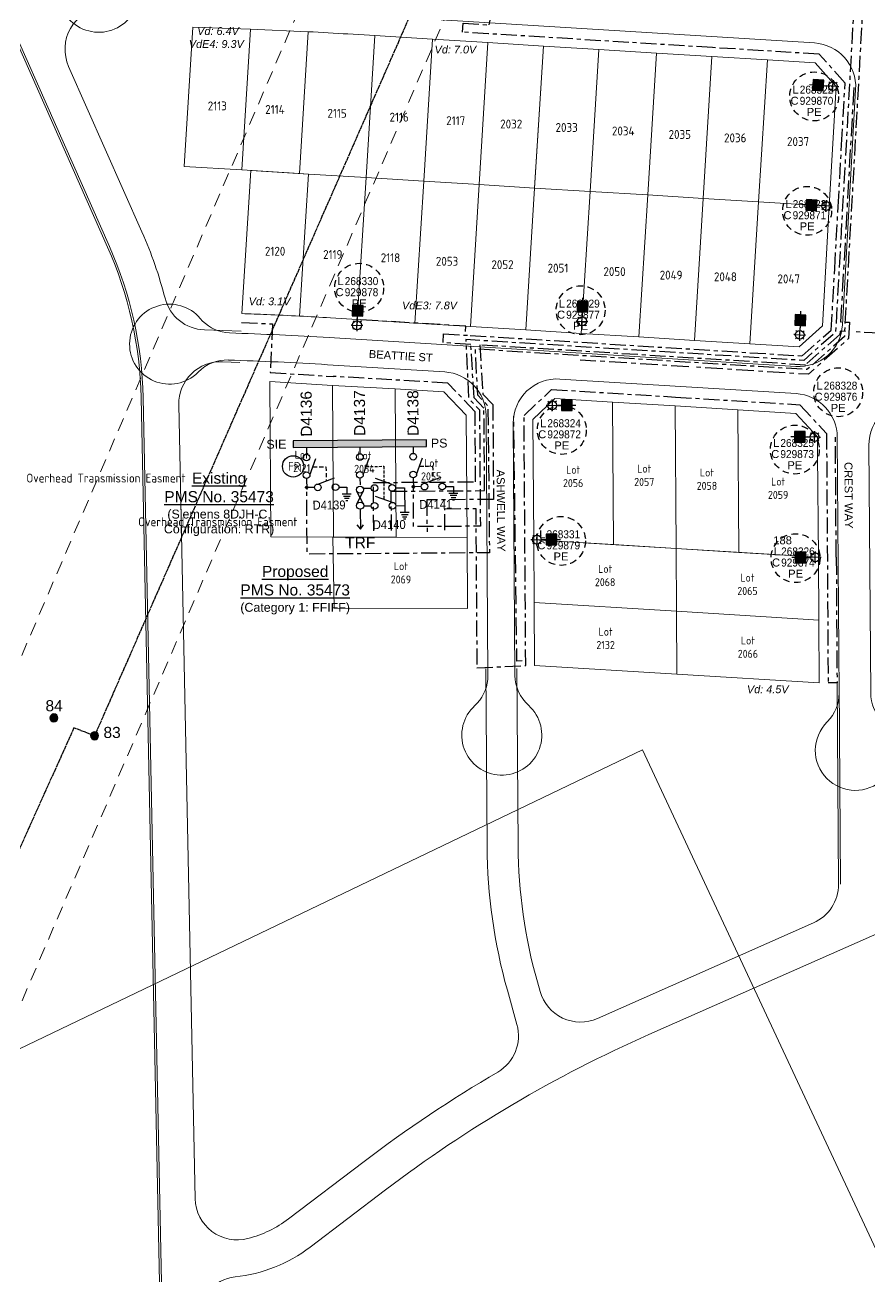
# Model space of a CAD drawing. Header units: metres. Extents: x 294745 to 296284, y 6233060 to 6235519.
# Drawn here: x 295136.1 to 295326.2, y 6233635.5 to 6233917.1 of the extents above; entities that cross this region are included whole.
import ezdxf
from ezdxf.enums import TextEntityAlignment as Align

# ---------------------------------------------------------------- set-up
doc = ezdxf.new("R2010")
doc.units = ezdxf.units.M
for name, pattern in [('Cable Exist OH', [1, 1, 0]), ('Cable Exist UG', [7, 4, -1, 1, -1]), ('CENTERX2', [4, 2.5, -0.5, 0.5, -0.5]), ('Dash', [5, 3, -2]), ('DASHED', [19.05, 12.7, -6.35])]:
    doc.linetypes.add(name, pattern=pattern)
doc.layers.get('0').update_dxf_attribs({"color": 6})
doc.layers.get('Defpoints').update_dxf_attribs({"color": 250})
for name, color, linetype, lineweight in [('_User_HV_Final', 1, 'Continuous', 25), ('_User_LV_Exist', 5, 'Continuous', 25), ('Cadastre Easements_SP_EXT', 66, 'DASHED', 15), ('Cadastre Land Parcels_SP_EXT', 118, 'Continuous', 15), ('Cadastre Lot Numbers_SP_EXT', 118, 'Continuous', 15), ('Cadastre Lot Numbers_SP_NEW', 2, 'Continuous', 15), ('Cadastre Road Names_SP_HV_LV_SL_EXT', 211, 'Continuous', 15), ('Mains_TR_EXT', 211, 'Continuous', 25)]:
    doc.layers.add(name, color=color, linetype=linetype, lineweight=lineweight)
doc.layers.add('Kerb_SP_Existing', color=254, linetype='Continuous', lineweight=13, transparency=0.5)
doc.layers.add('SupportsOH_SP_TR_HV_LV_SL_EXT', color=7, linetype='Continuous')
doc.styles.add('ARIAL', font='arial.ttf', dxfattribs={"height": 2})
doc.styles.add('iecISOCP', font='isocp.shx')
doc.styles.add('LotNum', font='isocp.shx')
doc.styles.add('POLE_LABEL', font='arial.ttf', dxfattribs={"height": 2})
doc.styles.get("Standard").update_dxf_attribs({"font": 'arial.ttf'})
doc.styles.add('SWG_LABEL', font='arial.ttf')
doc.styles.add('SWITCH_LABEL', font='arial.ttf', dxfattribs={"height": 2})
doc.linetypes.add('Cable 3', pattern='A,5,-0.01,[">>",Standard,S=1.5,R=0,X=0,Y=-0.735],-2.4', length=7.41)

# ---------------------------------------------------------------- blocks, each defined once
blk = doc.blocks.new('POLE_EXT')
blk.add_hatch(color=256).paths.add_polyline_path([(-0.9, 0, 1), (0.9, 0, 1)])
blk.add_lwpolyline([(-0.9, 0, 1), (0.9, 0, 1)], format="xyb", close=True)
at = {"layer": 'Defpoints', "linetype": 'DASHED'}
blk.add_line((0, 0.9), (0, -0.9), dxfattribs=at)
at = {"layer": 'Defpoints', "linetype": 'DASHED', "flags": 128}
blk.add_lwpolyline([(-0.9, 0), (0.9, 0)], dxfattribs=at)
at = {"flags": 8}
blk.add_attdef('pNumber', text='', height=1.8, dxfattribs=at).set_placement((2.5, 2.5), align=Align.MIDDLE_CENTER)
at = {"style": 'POLE_LABEL', "flags": 9}
for tag, p in [('STRUCTURE_PLANT_NUMBER', (1.35, 0.03)), ('STREET_CODE', (1.35, -0.2))]:
    blk.add_attdef(tag, text='', height=0.2, dxfattribs=at).set_placement(p, align=Align.MIDDLE_LEFT)
at = {"flags": 9}
for tag, p in [('OWNED_BY', (1.35, -0.4)), ('SPECIAL_USE', (1.35, -0.8)), ('STATE', (1.35, -1)), ('cLV', (1.35, -1.4)), ('hDepth', (1.35, -1.6)), ('hDia', (1.35, -1.8)), ('cHV', (1.35, -2)), ('PARENT', (1.35, -0.6)), ('USAGE', (1.35, -1.2)), ('LBRACKET', (1.35, -2.2)), ('LExisting', (1.35, -2.4)), ('LANTNUMBER', (1.35, -2.6)), ('LOther', (1.35, -2.8)), ('cLinedev', (1.35, -3.4)), ('pExisting', (1.35, -3.8)), ('pFooting', (1.35, -4.4)), ('pNew', (1.35, -4.6)), ('pRelocate', (1.35, -5)), ('pRemove', (1.35, -5.2)), ('pReplace', (1.35, -5.4)), ('pStay', (1.35, -5.6)), ('LRemove', (1.35, -3)), ('LEGEND', (1.35, -3.2)), ('LOCATION', (1.35, -3.6)), ('PFNUMBER', (1.35, -4)), ('NEWPFNUMBER', (1.35, -4.2)), ('pType', (1.35, -5.8)), ('cspan', (1.35, -6)), ('STREETNAME', (1.35, -6.2)), ('SUBURB', (1.35, -6.4)), ('OPERATED_BY', (1.36, -7.01)), ('NOTES', (1.35, -6.6)), ('MAINTAINED_BY', (1.36, -6.81))]:
    blk.add_attdef(tag, text='', height=0.2, dxfattribs=at).set_placement(p, align=Align.MIDDLE_LEFT)
at = {"flags": 1}
blk.add_attdef('Z', (1.35, -7.33), '', height=0.2, dxfattribs=at)
blk = doc.blocks.new('*U173')
at = {"linetype": 'Continuous'}
h = blk.add_hatch(color=256, dxfattribs=at)
h.dxf.hatch_style = 1
h.paths.add_polyline_path([(-0.8, 1.2), (-3.2, 1.2), (-3.2, -1.2), (-0.8, -1.2)])
h = blk.add_hatch(color=256)
h.dxf.hatch_style = 1
h.paths.add_polyline_path([(-0.8, 1.2), (-3.2, -1.2), (-3.2, 1.2)])
for p, q in [((-0.8, 1.2), (-3.2, -1.2)), ((-3.2, 1.2), (-0.8, -1.2)), ((0.36, 0.94), (0.6, 0.7)), ((1.3, 1.33), (1.3, 1)), ((2.24, 0.94), (2, 0.7)), ((-2, 0), (0.3, 0)), ((0.36, -0.94), (0.6, -0.7)), ((1.3, -1), (1.3, -1.33)), ((2.24, -0.94), (2, -0.7)), ((2.3, 0), (2.63, 0))]:
    blk.add_line(p, q)
blk.add_line((2.3, 0), (-0.25, 0), dxfattribs=at)
blk.add_lwpolyline([(-0.8, -1.2), (-0.8, 1.2), (-3.2, 1.2), (-3.2, -1.2)], close=True)
at = {"linetype": 'Continuous', "flags": 128}
blk.add_lwpolyline([(1.3, -1.24), (1.3, 1.24)], dxfattribs=at)
blk.add_circle((1.3, 0), 0.996)
at = {"layer": 'Defpoints', "transparency": 33554559}
for p, q in [((-2, -1.2), (-2, 1.2)), ((-2, 0), (-4, 0))]:
    blk.add_line(p, q, dxfattribs=at)
blk = doc.blocks.new('*U170')
at = {"linetype": 'Continuous'}
h = blk.add_hatch(color=256, dxfattribs=at)
h.dxf.hatch_style = 1
h.paths.add_polyline_path([(-4.8, 1.25), (-7.2, 1.25), (-7.2, -1.15), (-4.8, -1.15)])
h = blk.add_hatch(color=256)
h.dxf.hatch_style = 1
h.paths.add_polyline_path([(-4.8, 1.25), (-7.2, -1.15), (-7.2, 1.25)])
for p, q in [((-4.8, 1.25), (-7.2, -1.15)), ((-7.2, 1.25), (-4.8, -1.15)), ((-6, 0.05), (-3.7, 0.05)), ((-3.64, 0.99), (-3.4, 0.75)), ((-2.7, 1.37), (-2.7, 1.04)), ((-1.76, 0.99), (-2, 0.75)), ((-1.7, 0.05), (-1.37, 0.05)), ((-3.64, -0.89), (-3.4, -0.66)), ((-2.7, -0.95), (-2.7, -1.28)), ((-1.76, -0.89), (-2, -0.66))]:
    blk.add_line(p, q)
blk.add_line((-1.7, 0.05), (-4.25, 0.05), dxfattribs=at)
blk.add_lwpolyline([(-4.8, -1.15), (-4.8, 1.25), (-7.2, 1.25), (-7.2, -1.15)], close=True)
at = {"linetype": 'Continuous', "flags": 128}
blk.add_lwpolyline([(-2.7, -1.2), (-2.7, 1.29)], dxfattribs=at)
blk.add_circle((-2.7, 0.05), 0.996)
at = {"layer": 'Defpoints', "transparency": 33554559}
for p, q in [((-6, 0.05), (-8, 0.05)), ((-6, -1.15), (-6, 1.25))]:
    blk.add_line(p, q, dxfattribs=at)
blk = doc.blocks.new('*U168')
at = {"linetype": 'Continuous'}
h = blk.add_hatch(color=256, dxfattribs=at)
h.dxf.hatch_style = 1
h.paths.add_polyline_path([(-4.8, 1.25), (-7.2, 1.25), (-7.2, -1.15), (-4.8, -1.15)])
h = blk.add_hatch(color=256)
h.dxf.hatch_style = 1
h.paths.add_polyline_path([(-4.8, 1.25), (-7.2, -1.15), (-7.2, 1.25)])
for p, q in [((-4.8, 1.25), (-7.2, -1.15)), ((-7.2, 1.25), (-4.8, -1.15)), ((-6, 0.05), (-3.7, 0.05)), ((-3.64, 0.99), (-3.4, 0.75)), ((-2.7, 1.37), (-2.7, 1.04)), ((-1.76, 0.99), (-2, 0.75)), ((-1.7, 0.05), (-1.37, 0.05)), ((-3.64, -0.89), (-3.4, -0.66)), ((-2.7, -0.95), (-2.7, -1.28)), ((-1.76, -0.89), (-2, -0.66))]:
    blk.add_line(p, q)
blk.add_line((-1.7, 0.05), (-4.25, 0.05), dxfattribs=at)
blk.add_lwpolyline([(-4.8, -1.15), (-4.8, 1.25), (-7.2, 1.25), (-7.2, -1.15)], close=True)
at = {"linetype": 'Continuous', "flags": 128}
blk.add_lwpolyline([(-2.7, -1.2), (-2.7, 1.29)], dxfattribs=at)
blk.add_circle((-2.7, 0.05), 0.996)
at = {"layer": 'Defpoints', "transparency": 33554559}
for p, q in [((-6, 0.05), (-8, 0.05)), ((-6, -1.15), (-6, 1.25))]:
    blk.add_line(p, q, dxfattribs=at)
blk = doc.blocks.new('*U171')
at = {"linetype": 'Continuous'}
h = blk.add_hatch(color=256, dxfattribs=at)
h.dxf.hatch_style = 1
h.paths.add_polyline_path([(-2.8, 1.2), (-5.2, 1.2), (-5.2, -1.2), (-2.8, -1.2)])
h = blk.add_hatch(color=256)
h.dxf.hatch_style = 1
h.paths.add_polyline_path([(-2.8, 1.2), (-5.2, -1.2), (-5.2, 1.2)])
for p, q in [((-2.8, 1.2), (-5.2, -1.2)), ((-5.2, 1.2), (-2.8, -1.2)), ((-4, 0), (-1.7, 0)), ((-1.64, 0.94), (-1.4, 0.7)), ((-0.7, 1.33), (-0.7, 1)), ((0.24, 0.94), (0, 0.7)), ((-1.64, -0.94), (-1.4, -0.7)), ((-0.7, -1), (-0.7, -1.33)), ((0.24, -0.94), (0, -0.7)), ((0.3, 0), (0.63, 0))]:
    blk.add_line(p, q)
blk.add_line((0.3, 0), (-2.25, 0), dxfattribs=at)
blk.add_lwpolyline([(-2.8, -1.2), (-2.8, 1.2), (-5.2, 1.2), (-5.2, -1.2)], close=True)
at = {"linetype": 'Continuous', "flags": 128}
blk.add_lwpolyline([(-0.7, -1.24), (-0.7, 1.24)], dxfattribs=at)
blk.add_circle((-0.7, 0), 0.996)
at = {"layer": 'Defpoints', "transparency": 33554559}
for p, q in [((-4, 0), (-6, 0)), ((-4, -1.2), (-4, 1.2))]:
    blk.add_line(p, q, dxfattribs=at)
blk = doc.blocks.new('*U167')
at = {"linetype": 'Continuous'}
h = blk.add_hatch(color=256, dxfattribs=at)
h.dxf.hatch_style = 1
h.paths.add_polyline_path([(-4.79, 0), (-7.19, 0), (-7.19, -2.4), (-4.79, -2.4)])
h = blk.add_hatch(color=256)
h.dxf.hatch_style = 1
h.paths.add_polyline_path([(-4.79, 0), (-7.19, -2.4), (-7.19, 0)])
for p, q in [((-2.69, 0.13), (-2.69, -0.2)), ((-4.79, 0), (-7.19, -2.4)), ((-7.19, 0), (-4.79, -2.4)), ((-5.99, -1.2), (-3.69, -1.2)), ((-3.63, -0.26), (-3.4, -0.5)), ((-3.63, -2.14), (-3.4, -1.9)), ((-2.69, -2.2), (-2.69, -2.53)), ((-1.75, -0.26), (-1.99, -0.5)), ((-1.75, -2.14), (-1.99, -1.9)), ((-1.7, -1.2), (-1.37, -1.2))]:
    blk.add_line(p, q)
blk.add_line((-1.7, -1.2), (-4.24, -1.2), dxfattribs=at)
at = {"linetype": 'Continuous', "flags": 128}
blk.add_lwpolyline([(-2.69, -2.44), (-2.69, 0.04)], dxfattribs=at)
blk.add_lwpolyline([(-4.79, -2.4), (-4.79, 0), (-7.19, 0), (-7.19, -2.4)], close=True)
blk.add_circle((-2.69, -1.2), 0.996)
at = {"layer": 'Defpoints', "transparency": 33554559}
for p, q in [((-5.99, -1.2), (-7.99, -1.2)), ((-5.99, -2.4), (-5.99, 0))]:
    blk.add_line(p, q, dxfattribs=at)
blk = doc.blocks.new('*U148')
at = {"linetype": 'Dash', "ltscale": 0.5}
blk.add_circle((0, 0), 5.5, dxfattribs=at)
at = {"char_height": 1.8, "attachment_point": 6, "line_spacing_factor": 0.85}
for s, insert in [('L', (-3.5, 1.5)), ('C', (-3.5, -1))]:
    blk.add_mtext(s, dxfattribs=dict(at, insert=insert))
at = {"insert": (0, -2.6), "char_height": 1.8, "attachment_point": 2}
blk.add_mtext('PE', dxfattribs=at)
blk.add_mtext('PE', dxfattribs=at)
at = {"width": 0.9}
for tag, p in [('SNUMBER', (-3.25, 1.5)), ('CNUMBER', (-3.25, -1))]:
    blk.add_attdef(tag, text='', height=1.8, dxfattribs=at).set_placement(p, align=Align.MIDDLE_LEFT)
at = {"flags": 1}
blk.add_attdef('Z', (0, 0), '', height=0.2, dxfattribs=at)
blk = doc.blocks.new('SWG_SIE_TRF_NOES_NEW')
at = {"linetype": 'CENTERX2'}
for p, q in [((0, 0), (1.5, 0)), ((7, 0), (8.5, 0))]:
    blk.add_line(p, q, dxfattribs=at)
at = {"linetype": 'Continuous'}
blk.add_line((6.25, 0.75), (2.49, 2.12), dxfattribs=at)
blk.add_line((14, 0), (18.5, 0))
at = {"linetype": 'DASHED', "ltscale": 0.05}
blk.add_lwpolyline([(4.37, 1.43), (4.37, 5.37), (11.75, 5.37)], dxfattribs=at)
blk.add_lwpolyline([(17.5, -0.75), (18.5, 0), (17.5, 0.75)])
for centre in [(2.25, 0), (6.25, 0)]:
    blk.add_circle(centre, 0.75)
at = {"flags": 1}
blk.add_attdef('Z', (0, 0), '', height=0.2, dxfattribs=at)
at = {"style": 'SWITCH_LABEL', "flags": 9}
blk.add_attdef('STREET_CODE', text='', height=0.2, dxfattribs=at).set_placement((0, -0.2), align=Align.MIDDLE_LEFT)
at = {"flags": 9}
for tag, p in [('ORIENTATION', (0, -0.4)), ('SUBURB', (0, -1)), ('STREETNAME', (0, -1.2)), ('PARENT', (0, -0.6)), ('USAGE', (0, -0.8)), ('LOCATION', (0, -1.4)), ('NOTES', (0, -1.6))]:
    blk.add_attdef(tag, text='', height=0.2, dxfattribs=at).set_placement(p, align=Align.MIDDLE_LEFT)
blk = doc.blocks.new('SWG_FUSE_NEW')
for points in [[(1.15, 0.72), (4.04, -0.71)], [(1.16, -0.72), (4.04, 0.73)]]:
    blk.add_lwpolyline(points)
for centre in [(0.8, 0), (4.4, 0.01)]:
    blk.add_circle(centre, 0.8)
blk = doc.blocks.new('*U162')
at = {"linetype": 'CENTERX2'}
blk.add_blockref('SWG_SIE_TRF_NOES_NEW', (0, 0), dxfattribs=at)
at = {"linetype": 'CENTERX2', "rotation": 180}
blk.add_blockref('SWG_FUSE_NEW', (14, 0), dxfattribs=at)
blk.add_text('TRF', height=2.5, rotation=89.9826).set_placement((21.51, -0.05), align=Align.MIDDLE_CENTER)
blk = doc.blocks.new('FAULT_INDIC_SE')
blk.add_circle((0, 0), 2.4)
at = {"insert": (-1.15, 1), "char_height": 2, "width": 2.7042, "attachment_point": 1, "style": 'iecISOCP'}
blk.add_mtext('FR', dxfattribs=at)
blk = doc.blocks.new('SWG_SIE_ES_NEW')
for p, q in [((2.5, 0.75), (6.26, 2.12)), ((8, -1.5), (10, -1.5)), ((8.25, -2), (9.75, -2)), ((8.5, -2.5), (9.5, -2.5)), ((8.75, -3), (9.25, -3))]:
    blk.add_line(p, q)
blk.add_lwpolyline([(1.75, 0), (0, 0)])
at = {"flags": 128}
blk.add_lwpolyline([(7.25, 0), (9, 0), (9, -1.5)], dxfattribs=at)
for centre in [(2.5, 0), (6.5, 0)]:
    blk.add_circle(centre, 0.75)
at = {"flags": 1}
blk.add_attdef('Z', (0.12, -0.01), '', height=0.2, dxfattribs=at)
at = {"flags": 9}
for tag, p in [('OWNED_BY', (0.11, -1.82)), ('OPERATED_BY', (0.1, -2.05)), ('MAINTAINED_BY', (0.1, -2.25)), ('ORIENTATION', (0.12, -0.41)), ('SUBURB', (0.12, -1.01)), ('STREETNAME', (0.12, -1.21)), ('PARENT', (0.12, -0.61)), ('USAGE', (0.12, -0.81)), ('LOCATION', (0.12, -1.41)), ('NOTES', (0.12, -1.61))]:
    blk.add_attdef(tag, text='', height=0.2, dxfattribs=at).set_placement(p, align=Align.MIDDLE_LEFT)
at = {"style": 'SWITCH_LABEL', "flags": 9}
blk.add_attdef('STREET_CODE', text='', height=0.2, dxfattribs=at).set_placement((0.12, -0.21), align=Align.MIDDLE_LEFT)
at = {"style": 'ARIAL', "width": 0.9, "flags": 8}
blk.add_attdef('ASSET_NUM', text='', height=2, dxfattribs=at).set_placement((5.75, -4.5), align=Align.MIDDLE_CENTER)
blk = doc.blocks.new('SWG_SIE_SU_NEW')
at = {"linetype": 'CENTERX2'}
h = blk.add_hatch(color=256, dxfattribs=at)
h.dxf.hatch_style = 1
edge = h.paths.add_edge_path()
edge.add_arc((9, 0), 0.25, 0, 360)
for p, q in [((0, 0), (1.5, 0)), ((7, 0), (10, 0))]:
    blk.add_line(p, q, dxfattribs=at)
at = {"linetype": 'Continuous'}
blk.add_line((6.25, 0.75), (2.49, 2.12), dxfattribs=at)
at = {"linetype": 'DASHED', "ltscale": 0.075}
blk.add_lwpolyline([(4.37, 1.43), (4.37, 4.37), (7.57, 4.37)], dxfattribs=at)
for centre in [(2.25, 0), (6.25, 0)]:
    blk.add_circle(centre, 0.75)
at = {"linetype": 'CENTERX2'}
blk.add_circle((9, 0), 0.25, dxfattribs=at)
at = {"flags": 8}
blk.add_attdef('ASSET_NUM', text='', height=2, rotation=180, dxfattribs=at).set_placement((-3, 0.01), align=Align.MIDDLE_LEFT)
at = {"flags": 1}
blk.add_attdef('Z', (0, 0), '', height=0.2, dxfattribs=at)
at = {"style": 'SWITCH_LABEL', "flags": 9}
blk.add_attdef('STREET_CODE', text='', height=0.2, dxfattribs=at).set_placement((0, 0), align=Align.MIDDLE_LEFT)
at = {"flags": 9}
for tag, p in [('OPERATED_BY', (-0.01, -1.84)), ('ORIENTATION', (0, -0.2)), ('SUBURB', (0, -0.8)), ('STREETNAME', (0, -1)), ('OWNED_BY', (0, -1.62)), ('MAINTAINED_BY', (-0.01, -2.05)), ('PARENT', (0, -0.4)), ('USAGE', (0, -0.6)), ('LOCATION', (0, -1.2)), ('NOTES', (0, -1.4))]:
    blk.add_attdef(tag, text='', height=0.2, dxfattribs=at).set_placement(p, align=Align.MIDDLE_LEFT)
blk = doc.blocks.new('SWG_SIE_TRS_ES_1_NEW')
for p, q in [((7.25, 4.75), (3.49, 6.12)), ((8, 4), (10, 4)), ((10, 4), (10, -1.5)), ((7.25, 0.75), (3.49, 2.12)), ((8, 0), (10, 0)), ((9, -1.5), (11, -1.5)), ((9.25, -2), (10.75, -2)), ((9.5, -2.5), (10.5, -2.5)), ((9.75, -3), (10.25, -3))]:
    blk.add_line(p, q)
at = {"linetype": 'CENTERX2'}
for p, q in [((0.75, 4), (2.5, 4)), ((0.75, 0), (2.5, 0))]:
    blk.add_line(p, q, dxfattribs=at)
for centre in [(3.25, 4), (7.25, 4), (3.25, 0), (7.25, 0)]:
    blk.add_circle(centre, 0.75)
at = {"flags": 1}
blk.add_attdef('Z', (7.14, 3.51), '', height=0.2, dxfattribs=at)
at = {"style": 'SWITCH_LABEL', "flags": 9}
blk.add_attdef('STREET_CODE', text='', height=0.2, dxfattribs=at).set_placement((7.14, 3.31), align=Align.MIDDLE_LEFT)
at = {"flags": 9}
for tag, p in [('ORIENTATION', (7.14, 3.11)), ('PARENT', (7.14, 2.91)), ('OPERATED_BY', (7.13, 1.47)), ('SUBURB', (7.14, 2.51)), ('STREETNAME', (7.14, 2.31)), ('OWNED_BY', (7.13, 1.69)), ('MAINTAINED_BY', (7.13, 1.26)), ('USAGE', (7.14, 2.71)), ('LOCATION', (7.14, 2.11)), ('NOTES', (7.14, 1.91))]:
    blk.add_attdef(tag, text='', height=0.2, dxfattribs=at).set_placement(p, align=Align.MIDDLE_LEFT)
at = {"style": 'SWG_LABEL', "width": 0.9, "flags": 8}
blk.add_attdef('ASSET_NUM', text='', height=2, dxfattribs=at).set_placement((6.5, -4.25), align=Align.MIDDLE_CENTER)

msp = doc.modelspace()

# ---------------------------------------------------------------- hatches: boundary and pattern name
at = {"layer": '_User_HV_Final'}
h = msp.add_hatch(color=256, dxfattribs=at)
h.dxf.hatch_style = 1
h.paths.add_polyline_path([(295196.415, 6233822.0754), (295226.4143, 6233822.2864), (295226.4038, 6233823.7864), (295196.4045, 6233823.5754)])

# ---------------------------------------------------------------- linework, layer by layer
at = {"layer": '_User_HV_Final', "linetype": 'Cable Exist UG', "ltscale": 0.9, "flags": 128}
for points in [[(295223.8543, 6234053.1618), (295223.8543, 6234053.1618), (295223.8543, 6234053.1618), (295223.8543, 6234053.1618), (295220.912, 6234012.6411), (295219.9476, 6233996.5863), (295319.695, 6233990.4286), (295326.0496, 6233983.2779), (295322.8826, 6233926.8805), (295321.6203, 6233904.401), (295318.4534, 6233848.0035), (295311.3175, 6233841.6621), (295298.9995, 6233842.4225), (295235.259, 6233846.3576), (295235.9069, 6233833.1216), (295238.3566, 6233830.5343), (295238.5406, 6233804.3713), (295223.541, 6233804.2658), (295223.4777, 6233813.2655)], [(295368.2314, 6233967.5675), (295367.3941, 6233952.5909), (295367.3941, 6233952.5909), (295334.4456, 6233954.433), (295334.334, 6233952.4367), (295326.3495, 6233952.9473), (295324.8329, 6233925.938), (295323.6634, 6233905.1127), (295323.6634, 6233905.1127), (295320.479, 6233848.4041), (295320.479, 6233847.061), (295312.0244, 6233839.6146), (295237.3659, 6233844.2237), (295237.8683, 6233833.959), (295240.2456, 6233831.4481), (295240.5828, 6233798.3855), (295199.5838, 6233798.0971), (295199.4783, 6233813.0967)]]:
    msp.add_lwpolyline(points, dxfattribs=at)
at = {"layer": '_User_HV_Final'}
msp.add_lwpolyline([(295196.415, 6233822.0754), (295226.4143, 6233822.2864), (295226.4038, 6233823.7864), (295196.4045, 6233823.5754)], close=True, dxfattribs=at)
at = {"layer": '_User_LV_Exist', "linetype": 'Cable Exist UG', "ltscale": 0.9}
for points in [[(295240.3701, 6233915.1596), (295234.5195, 6233915.5208), (295234.6435, 6233917.5308), (295240.4942, 6233917.1696), (295242.4224, 6233926.0677)], [(295290.775, 6233912.0617), (295240.3709, 6233915.1734)], [(295286.5849, 6233844.1909), (295310.9641, 6233842.6858), (295317.4782, 6233848.4748), (295318.2585, 6233862.369), (295319.0387, 6233876.2632), (295319.8187, 6233890.1541), (295320.5987, 6233904.0451), (295314.7923, 6233910.5789), (295290.775, 6233912.0617)], [(295184.808, 6233850.1778), (295191.7637, 6233849.9094), (295191.2867, 6233838.9481), (295205.4105, 6233838.0607), (295205.4105, 6233838.0607)], [(295218.5506, 6233803.3806), (295218.4848, 6233812.2304), (295239.4843, 6233812.3781), (295239.3538, 6233830.9356), (295237.1579, 6233833.2548), (295236.3815, 6233845.2907), (295230.1412, 6233845.6717), (295230.263, 6233847.668), (295236.1809, 6233847.3026)], [(295320.7185, 6233848.2102), (295319.4705, 6233848.2803), (295319.4285, 6233847.5323), (295311.6709, 6233840.6384), (295238.3937, 6233845.1622), (295239.1072, 6233834.1049), (295241.3482, 6233831.7381), (295241.4983, 6233810.3922), (295226.4987, 6233810.2867), (295226.5493, 6233803.0869)], [(295236.2516, 6233847.2982), (295286.5849, 6233844.1909)], [(295377.3717, 6233838.5861), (295335.2612, 6233841.1858), (295329.4547, 6233847.7196), (295328.4563, 6233847.7757), (295322.2161, 6233848.1261)], [(295214.5507, 6233803.3525), (295214.4744, 6233814.2022), (295237.4703, 6233814.364), (295237.3594, 6233830.133), (295231.2455, 6233836.5903), (295205.4105, 6233838.0607)], [(295248.7611, 6233773.0489), (295248.3658, 6233829.2589), (295254.5831, 6233835.1456), (295282.4746, 6233833.4237)], [(295282.4746, 6233833.4237), (295310.4494, 6233831.6966), (295316.4243, 6233825.2302), (295316.7904, 6233769.1322)], [(295230.5503, 6233803.465), (295230.5162, 6233808.3149), (295237.5125, 6233808.3641), (295237.7612, 6233772.4675)], [(295237.7611, 6233772.4799), (295248.7611, 6233773.0489)]]:
    msp.add_lwpolyline(points, dxfattribs=at)
at = {"layer": '_User_LV_Exist', "linetype": 'Cable Exist UG', "flags": 128}
for points in [[(295322.5481, 6233903.0869), (295321.0355, 6233876.1511), (295319.5944, 6233850.3685), (295321.584, 6233850.2457)], [(295235.232, 6233848.1627), (295235.306, 6233849.3604), (295210.8525, 6233850.8701), (295210.7341, 6233848.8736)], [(295321.5841, 6233850.2471), (295321.3787, 6233846.5898), (295312.3778, 6233838.5909), (295309.9791, 6233838.6825), (295287.1634, 6233840.1174)], [(295285.4799, 6233840.2232), (295260.9807, 6233841.764)], [(295247.954, 6233774.0432), (295246.7542, 6233774.0347), (295246.0408, 6233829.0975)], [(295318.5917, 6233797.3882), (295318.4285, 6233824.4191)], [(295318.6185, 6233797.3964), (295318.7903, 6233769.1541), (295316.7903, 6233769.141)]]:
    msp.add_lwpolyline(points, dxfattribs=at)
at = {"layer": 'Cadastre Easements_SP_EXT', "linetype": 'Dash'}
msp.add_lwpolyline([(295260.3174, 6233987.8473), (295260.3204, 6233987.8562), (295388.9272, 6234276.4674), (295518.0345, 6234444.0561), (295497.5694, 6234449.8291), (295486.6826, 6234452.901), (295355.1317, 6234275.8483), (295229.2309, 6233994.0083), (295229.227, 6233993.9992), (295038.3437, 6233549.2052), (295053.5562, 6233510.0481), (295054.4071, 6233509.3087), (295260.3174, 6233987.8473)], close=True, dxfattribs=at)
at = {"layer": 'Cadastre Easements_SP_EXT', "linetype": 'Continuous', "flags": 128}
for points in [[(295186.8319, 6233916.191), (295173.8378, 6233916.6882), (295171.9012, 6233885.3193), (295184.8766, 6233884.5197)], [(295186.8319, 6233916.191), (295199.8223, 6233915.6344), (295197.8528, 6233883.7336), (295184.8775, 6233884.5346)], [(295227.7714, 6233913.9474), (295214.7961, 6233914.7485), (295212.8236, 6233882.7975), (295225.799, 6233881.998), (295225.7996, 6233882.0082)], [(295240.2477, 6233913.1772), (295227.7714, 6233913.9474), (295225.799, 6233881.998), (295238.2753, 6233881.2291)], [(295252.7239, 6233912.407), (295240.2477, 6233913.1772), (295238.2753, 6233881.2291), (295250.7517, 6233880.4603), (295250.7521, 6233880.4678)], [(295265.2002, 6233911.6367), (295252.7239, 6233912.407), (295250.7517, 6233880.4603), (295263.228, 6233879.6915), (295263.2284, 6233879.6975)], [(295278.1755, 6233910.8357), (295265.2002, 6233911.6367), (295263.228, 6233879.6915), (295276.2034, 6233878.8919)], [(295290.6517, 6233910.0655), (295278.1755, 6233910.8357), (295276.2034, 6233878.8919), (295288.6797, 6233878.1231), (295288.6799, 6233878.1263)], [(295303.1227, 6233909.2956), (295290.6517, 6233910.0655), (295288.6797, 6233878.1231), (295301.1561, 6233877.3542), (295301.1562, 6233877.356)], [(295318.5556, 6233903.3333), (295313.8455, 6233908.6336), (295303.1227, 6233909.2956), (295301.1561, 6233877.3542), (295317.0418, 6233876.3753)], [(295225.799, 6233881.998), (295212.8236, 6233882.7975), (295210.8525, 6233850.8701), (295223.8278, 6233850.0691)], [(295238.2753, 6233881.2291), (295225.799, 6233881.998), (295223.8278, 6233850.0691), (295236.3041, 6233849.2988)], [(295250.7517, 6233880.4603), (295238.2753, 6233881.2291), (295236.3041, 6233849.2988), (295248.7803, 6233848.5286)], [(295263.228, 6233879.6915), (295250.7517, 6233880.4603), (295248.7803, 6233848.5286), (295261.2566, 6233847.7584)], [(295276.2034, 6233878.8919), (295263.228, 6233879.6915), (295261.2566, 6233847.7584), (295274.2319, 6233846.9573)], [(295288.6797, 6233878.1231), (295276.2034, 6233878.8919), (295274.2319, 6233846.9573), (295286.7081, 6233846.1871)], [(295301.1561, 6233877.3542), (295288.6797, 6233878.1231), (295286.7081, 6233846.1871), (295299.1844, 6233845.4168)], [(295317.0418, 6233876.3753), (295301.1561, 6233877.3542), (295299.1844, 6233845.4168), (295310.2572, 6233844.7332), (295315.528, 6233849.4173)], [(295191.1844, 6233836.9506), (295205.2908, 6233836.0643), (295205.5267, 6233801.932), (295191.4259, 6233801.9706)], [(295205.2908, 6233836.0643), (295219.3967, 6233835.2587), (295219.6272, 6233801.8863), (295205.5267, 6233801.932)], [(295219.3967, 6233835.2587), (295230.3393, 6233834.6385), (295235.365, 6233829.3305), (295235.5583, 6233801.8502), (295219.6272, 6233801.8863)], [(295268.2449, 6233832.2984), (295255.3272, 6233833.0958), (295250.3719, 6233828.4041), (295250.5623, 6233801.3291), (295268.4705, 6233800.2235)], [(295282.3514, 6233831.4275), (295268.2449, 6233832.2984), (295268.4705, 6233800.2235), (295282.577, 6233799.3526)], [(295296.4579, 6233830.5566), (295282.3514, 6233831.4275), (295282.577, 6233799.3526), (295296.6835, 6233798.4818)], [(295205.3341, 6233801.9326), (295205.6774, 6233785.9182), (295235.6167, 6233785.8365), (295235.5583, 6233801.8502)], [(295282.577, 6233799.3526), (295250.5623, 6233801.3291), (295250.6617, 6233787.1961), (295282.6764, 6233785.2197)], [(295314.5917, 6233797.3762), (295282.577, 6233799.3526), (295282.6764, 6233785.2197), (295314.6911, 6233783.2432)], [(295250.7611, 6233773.0631), (295250.6617, 6233787.1961), (295282.6764, 6233785.2197), (295282.7758, 6233771.0867)], [(295314.6911, 6233783.2432), (295282.6764, 6233785.2197), (295282.7758, 6233771.0867), (295314.7905, 6233769.1102)]]:
    msp.add_lwpolyline(points, close=True, dxfattribs=at)
for points in [[(295214.7961, 6233914.7485), (295208.7663, 6233915.1207, 0.00265999), (295199.8217, 6233915.6252), (295197.852, 6233883.7201), (295199.8482, 6233883.5971), (295212.8236, 6233882.7975), (295212.8243, 6233882.8093)], [(295199.8482, 6233883.5971), (295186.8728, 6233884.3967), (295184.8862, 6233852.2166, -0.00180184), (295190.4891, 6233851.9946, -0.00237621), (295197.8753, 6233851.6401)], [(295212.8236, 6233882.7975), (295199.8482, 6233883.5971), (295197.8753, 6233851.6401, -0.0022361), (295204.8227, 6233851.2424), (295210.8525, 6233850.8701)], [(295314.4279, 6233820.6603, -0.003665), (295314.429, 6233824.4425), (295309.5251, 6233829.7499), (295296.4579, 6233830.5566), (295296.6835, 6233798.4818), (295314.5917, 6233797.3762)]]:
    msp.add_lwpolyline(points, format="xyb", close=True, dxfattribs=at)
at = {"layer": 'Cadastre Land Parcels_SP_EXT', "linetype": 'Continuous', "flags": 128}
for points in [[(295186.8319, 6233916.191), (295173.8378, 6233916.6882), (295171.9012, 6233885.3193), (295184.8766, 6233884.5197)], [(295186.8319, 6233916.191), (295199.8223, 6233915.6344), (295197.8528, 6233883.7336), (295184.8775, 6233884.5346)], [(295227.7714, 6233913.9474), (295214.7961, 6233914.7485), (295212.8236, 6233882.7975), (295225.799, 6233881.998), (295225.7996, 6233882.0082)], [(295240.2477, 6233913.1772), (295227.7714, 6233913.9474), (295225.799, 6233881.998), (295238.2753, 6233881.2291)], [(295252.7239, 6233912.407), (295240.2477, 6233913.1772), (295238.2753, 6233881.2291), (295250.7517, 6233880.4603), (295250.7521, 6233880.4678)], [(295265.2002, 6233911.6367), (295252.7239, 6233912.407), (295250.7517, 6233880.4603), (295263.228, 6233879.6915), (295263.2284, 6233879.6975)], [(295278.1755, 6233910.8357), (295265.2002, 6233911.6367), (295263.228, 6233879.6915), (295276.2034, 6233878.8919)], [(295290.6517, 6233910.0655), (295278.1755, 6233910.8357), (295276.2034, 6233878.8919), (295288.6797, 6233878.1231), (295288.6799, 6233878.1263)], [(295303.1227, 6233909.2956), (295290.6517, 6233910.0655), (295288.6797, 6233878.1231), (295301.1561, 6233877.3542), (295301.1562, 6233877.356)], [(295318.5556, 6233903.3333), (295313.8455, 6233908.6336), (295303.1227, 6233909.2956), (295301.1561, 6233877.3542), (295317.0418, 6233876.3753)], [(295225.799, 6233881.998), (295212.8236, 6233882.7975), (295210.8525, 6233850.8701), (295223.8278, 6233850.0691)], [(295238.2753, 6233881.2291), (295225.799, 6233881.998), (295223.8278, 6233850.0691), (295236.3041, 6233849.2988)], [(295250.7517, 6233880.4603), (295238.2753, 6233881.2291), (295236.3041, 6233849.2988), (295248.7803, 6233848.5286)], [(295263.228, 6233879.6915), (295250.7517, 6233880.4603), (295248.7803, 6233848.5286), (295261.2566, 6233847.7584)], [(295276.2034, 6233878.8919), (295263.228, 6233879.6915), (295261.2566, 6233847.7584), (295274.2319, 6233846.9573)], [(295288.6797, 6233878.1231), (295276.2034, 6233878.8919), (295274.2319, 6233846.9573), (295286.7081, 6233846.1871)], [(295301.1561, 6233877.3542), (295288.6797, 6233878.1231), (295286.7081, 6233846.1871), (295299.1844, 6233845.4168)], [(295317.0418, 6233876.3753), (295301.1561, 6233877.3542), (295299.1844, 6233845.4168), (295310.2572, 6233844.7332), (295315.528, 6233849.4173)], [(295191.1844, 6233836.9506), (295205.2908, 6233836.0643), (295205.5267, 6233801.932), (295191.4259, 6233801.9706)], [(295205.2908, 6233836.0643), (295219.3967, 6233835.2587), (295219.6272, 6233801.8863), (295205.5267, 6233801.932)], [(295219.3967, 6233835.2587), (295230.3393, 6233834.6385), (295235.365, 6233829.3305), (295235.5583, 6233801.8502), (295219.6272, 6233801.8863)], [(295268.2449, 6233832.2984), (295255.3272, 6233833.0958), (295250.3719, 6233828.4041), (295250.5623, 6233801.3291), (295268.4705, 6233800.2235)], [(295282.3514, 6233831.4275), (295268.2449, 6233832.2984), (295268.4705, 6233800.2235), (295282.577, 6233799.3526)], [(295296.4579, 6233830.5566), (295282.3514, 6233831.4275), (295282.577, 6233799.3526), (295296.6835, 6233798.4818)], [(295205.3341, 6233801.9326), (295205.6774, 6233785.9182), (295235.6167, 6233785.8365), (295235.5583, 6233801.8502)], [(295282.577, 6233799.3526), (295250.5623, 6233801.3291), (295250.6617, 6233787.1961), (295282.6764, 6233785.2197)], [(295314.5917, 6233797.3762), (295282.577, 6233799.3526), (295282.6764, 6233785.2197), (295314.6911, 6233783.2432)], [(295250.7611, 6233773.0631), (295250.6617, 6233787.1961), (295282.6764, 6233785.2197), (295282.7758, 6233771.0867)], [(295314.6911, 6233783.2432), (295282.6764, 6233785.2197), (295282.7758, 6233771.0867), (295314.7905, 6233769.1102)]]:
    msp.add_lwpolyline(points, close=True, dxfattribs=at)
for points in [[(295214.7961, 6233914.7485), (295208.7663, 6233915.1207, 0.00265999), (295199.8217, 6233915.6252), (295197.852, 6233883.7201), (295199.8482, 6233883.5971), (295212.8236, 6233882.7975), (295212.8243, 6233882.8093)], [(295199.8482, 6233883.5971), (295186.8728, 6233884.3967), (295184.8862, 6233852.2166, -0.00180184), (295190.4891, 6233851.9946, -0.00237621), (295197.8753, 6233851.6401)], [(295212.8236, 6233882.7975), (295199.8482, 6233883.5971), (295197.8753, 6233851.6401, -0.0022361), (295204.8227, 6233851.2424), (295210.8525, 6233850.8701)], [(295314.4279, 6233820.6603, -0.003665), (295314.429, 6233824.4425), (295309.5251, 6233829.7499), (295296.4579, 6233830.5566), (295296.6835, 6233798.4818), (295314.5917, 6233797.3762)]]:
    msp.add_lwpolyline(points, format="xyb", close=True, dxfattribs=at)
at = {"layer": 'Cadastre Land Parcels_SP_EXT', "linetype": 'Continuous'}
msp.add_lwpolyline([(295672.0612, 6233723.9431), (295332.4911, 6233631.1186), (295275.0265, 6233754.0423), (295275.0265, 6233754.0423), (295022.5777, 6233632.936)], dxfattribs=at)
at = {"layer": 'Kerb_SP_Existing'}
for p, q in [((295319.1091, 6233723.8215), (295318.7903, 6233769.1465)), ((295319.5591, 6233723.8247), (295319.2403, 6233769.1496)), ((295370.4751, 6233731.566), (295276.4693, 6233689.9998)), ((295217.2059, 6233655.053), (295200.2306, 6233642.1677))]:
    msp.add_line(p, q, dxfattribs=at)
for points in [[(295110.4571, 6233964.2297, -0.02672655), (295119.9282, 6233945.6094), (295154.6939, 6233867.1484, -0.09942145), (295162.2237, 6233833.3024), (295166.9481, 6233605.2593, 0.21801575), (295186.6659, 6233564.4432), (295195.3703, 6233557.2378, 0.35475469), (295219.8839, 6233557.0013), (295267.5565, 6233594.9382, -0.06848807), (295295.8275, 6233611.7084), (295368.3809, 6233642.267, 0.29034053), (295388.2065, 6233670.8143), (295389.1969, 6233694.4524, -0.04772156), (295394.2923, 6233731.3452), (295406.6622, 6233783.5605)], [(295110.8468, 6233964.4549, -0.02672655), (295120.3396, 6233945.7917), (295155.1054, 6233867.3307, -0.09942145), (295162.6736, 6233833.3117), (295167.398, 6233605.2686, 0.21801575), (295186.9528, 6233564.7898), (295195.6572, 6233557.5844, 0.35475469), (295219.6037, 6233557.3534), (295267.2763, 6233595.2904, -0.06848807), (295295.6528, 6233612.1231), (295368.2062, 6233642.6817, 0.29034053), (295387.7569, 6233670.8331), (295388.7473, 6233694.4713, -0.04772156), (295393.8544, 6233731.4489), (295406.2243, 6233783.6642)], [(295164.4811, 6233921.0488), (295157.3815, 6233921.3204, 0.03239354), (295153.4721, 6233921.1094, 0.50457393), (295145.9115, 6233907.8277), (295162.4195, 6233870.5716, -0.04099867), (295167.6159, 6233855.6517, 0.33121421), (295176.4499, 6233848.5383), (295184.7338, 6233848.2195)], [(295239.766, 6233772.3202), (295240.0472, 6233732.3446, 0.06678768), (295244.6254, 6233699.9529), (295246.7832, 6233692.2696, -0.3409852), (295242.4633, 6233681.5614, 0.02980413), (295212.3689, 6233661.4252), (295195.3937, 6233648.5398, -0.09874141), (295186.247, 6233644.0939, -0.48480532), (295174.4099, 6233653.0412), (295170.7079, 6233831.7388, -0.43158615), (295180.5171, 6233841.3776), (295184.4662, 6233841.2266)], [(295246.7659, 6233772.3694), (295247.047, 6233732.3938, 0.06678768), (295251.3647, 6233701.8455), (295251.964, 6233699.7118, 0.4566043), (295264.8836, 6233693.6241), (295313.4809, 6233715.1122)]]:
    msp.add_lwpolyline(points, format="xyb", dxfattribs=at)
at = {"layer": 'Kerb_SP_Existing', "flags": 128}
for points in [[(295166.3985, 6233921.4259, 0.22204663), (295159.3782, 6233918.4679), (295159.056, 6233918.1296, -2.50350222), (295159.3895, 6233930.5263), (295159.7098, 6233930.1886, 0.18912881), (295165.7331, 6233927.5558)], [(295165.5007, 6233921.4602), (295189.2389, 6233920.5521, -0.00585592), (295209.0405, 6233919.5623), (295313.7007, 6233913.101, -0.41258531), (295322.9751, 6233902.6647), (295319.998, 6233849.6474, -0.41584369), (295309.5035, 6233840.3213), (295204.5488, 6233846.8008, 0.00726129), (295182.1071, 6233847.8594)], [(295181.8744, 6233841.7761, 0.2124462), (295175.0798, 6233839.0588), (295174.4992, 6233838.5127, -2.44054925), (295175.5404, 6233851.1), (295176.0684, 6233850.5204, 0.1897787), (295182.1075, 6233847.8716)], [(295240.2273, 6233770.7182), (295239.8155, 6233829.2739, 0.39423467), (295230.5258, 6233839.0855), (295204.1729, 6233840.7124, 0.00727248), (295181.8738, 6233841.7637, 0.00585614)], [(295319.2568, 6233766.8059), (295318.8518, 6233824.3945, 0.39423467), (295309.562, 6233834.2061), (295256.4377, 6233837.4858, 0.43447875), (295245.9279, 6233827.535), (295246.3272, 6233770.7579)], [(295326.3566, 6233766.8521), (295325.9646, 6233822.5938, -0.43447875), (295336.4744, 6233832.5446), (295392.7732, 6233829.069)], [(295246.3272, 6233770.7612, 0.2124462), (295249.3491, 6233764.0965), (295249.9209, 6233763.5412, -2.44054925), (295237.2994, 6233764.0118), (295237.8545, 6233764.5654, 0.1897787), (295240.2273, 6233770.7183)], [(295326.3566, 6233766.8558, 0.20252294), (295329.1269, 6233760.4234), (295329.3445, 6233760.2076, -2.40352273), (295316.5772, 6233760.3352), (295316.6797, 6233760.4379, 0.19833087), (295319.2568, 6233766.8059)]]:
    msp.add_lwpolyline(points, format="xyb", dxfattribs=at)
at = {"layer": 'Kerb_SP_Existing'}
for centre, radius, start, end in [((295309.6593, 6233723.755), 9.45, 293.85344, 0.40296), ((295396.1712, 6233419.2832), 296, 113.85344, 127.200986), ((295179.6738, 6233669.2493), 34, 276.272395, 307.200986), ((295184.421, 6233626.0594), 9.45, 96.272395, 181.186822)]:
    msp.add_arc(centre, radius, start, end, dxfattribs=at)
at = {"layer": 'Mains_TR_EXT', "linetype": 'Cable Exist OH'}
for points in [[(295311.168, 6234121.374), (295229.099, 6233933.854), (295151.755, 6233757.22)], [(295151.755, 6233757.22), (295147.105, 6233758.989), (295082.4789, 6233615.5243), (295027.5446, 6233488.7565), (294986.2635, 6233393.8281)]]:
    msp.add_lwpolyline(points, dxfattribs=at)

# ---------------------------------------------------------------- block references
at = {"layer": '_User_HV_Final', "linetype": 'CENTERX2'}
ref = msp.add_blockref('SWG_SIE_SU_NEW', (295199.415, 6233822.0965), dxfattribs=dict(at, rotation=270.4029845369083))
ref.add_attrib('ASSET_NUM', 'D4136', dxfattribs={"layer": '0', "height": 2.5, "rotation": 90.357358, "style": 'SWG_LABEL'}).set_placement((295199.4097, 6233824.4965), align=Align.MIDDLE_LEFT)
ref = msp.add_blockref('*U162', (295211.4147, 6233822.1809), dxfattribs=dict(at, rotation=270.4029845369083))
ref.add_attrib('ASSET_NUM', 'D4137', dxfattribs={"layer": '0', "height": 2.5, "rotation": 90.357358, "style": 'SWG_LABEL'}).set_placement((295211.3971, 6233824.6809), align=Align.MIDDLE_LEFT)
ref = msp.add_blockref('SWG_SIE_SU_NEW', (295223.4144, 6233822.2653), dxfattribs=dict(at, rotation=270.4029845369083))
ref.add_attrib('ASSET_NUM', 'D4138', dxfattribs={"layer": '0', "height": 2.5, "rotation": 90.357358, "style": 'SWG_LABEL'}).set_placement((295223.4091, 6233824.6653), align=Align.MIDDLE_LEFT)
at = {"layer": '_User_HV_Final', "linetype": 'CENTERX2', "rotation": 0.4029845369082979}
msp.add_blockref('FAULT_INDIC_SE', (295196.4295, 6233817.8235), dxfattribs=at)
at = {"layer": '_User_HV_Final', "linetype": 'CENTERX2'}
ref = msp.add_blockref('SWG_SIE_ES_NEW', (295199.4783, 6233813.0967), dxfattribs=dict(at, rotation=0.4029845369082979))
ref.add_attrib('ASSET_NUM', 'D4139', dxfattribs={"layer": '0', "height": 2, "rotation": 0.402985, "style": 'ARIAL', "width": 0.9}).set_placement((295204.5063, 6233809.132), align=Align.MIDDLE_CENTER)
at = {"layer": '_User_HV_Final'}
ref = msp.add_blockref('SWG_SIE_TRS_ES_1_NEW', (295211.5079, 6233808.9313), dxfattribs=dict(at, rotation=0.4029845369082979))
ref.add_attrib('ASSET_NUM', 'D4140', dxfattribs={"layer": '0', "height": 2, "rotation": 0.402985, "style": 'SWG_LABEL', "width": 0.9}).set_placement((295218.0376, 6233804.7271), align=Align.MIDDLE_CENTER)
at = {"layer": '_User_HV_Final', "linetype": 'CENTERX2'}
ref = msp.add_blockref('SWG_SIE_ES_NEW', (295223.4777, 6233813.2655), dxfattribs=dict(at, rotation=0.4029845369082979))
ref.add_attrib('ASSET_NUM', 'D4141', dxfattribs={"layer": '0', "height": 2, "rotation": 0.402985, "style": 'ARIAL', "width": 0.9}).set_placement((295228.5057, 6233809.3008), align=Align.MIDDLE_CENTER)
at = {"layer": '_User_LV_Exist', "linetype": 'DASHED'}
for p, values in [((295313.6477, 6233901.0871), {'SNUMBER': '268322', 'CNUMBER': '929870'}), ((295312.0579, 6233875.336), {'SNUMBER': '268323', 'CNUMBER': '929871'}), ((295211.2817, 6233858.0198), {'SNUMBER': '268330', 'CNUMBER': '929878'}), ((295261.1051, 6233852.9557), {'SNUMBER': '268329', 'CNUMBER': '929877'}), ((295319.0468, 6233834.5016), {'SNUMBER': '268328', 'CNUMBER': '929876'}), ((295256.8698, 6233826.0396), {'SNUMBER': '268324', 'CNUMBER': '929872'}), ((295309.2948, 6233821.5994), {'SNUMBER': '268325', 'CNUMBER': '929873'}), ((295256.6907, 6233801.0579), {'SNUMBER': '268331', 'CNUMBER': '929879'}), ((295309.469, 6233797.1906), {'SNUMBER': '268326', 'CNUMBER': '929874'})]:
    msp.add_blockref('*U148', p, dxfattribs=at).add_auto_attribs(values)
at = {"layer": '_User_LV_Exist'}
for name, p, rotation in [('*U171', (295318.5556, 6233903.3333), 356.4672707099136), ('*U171', (295317.0418, 6233876.3753), 356.4672707099136), ('*U170', (295261.2566, 6233847.7584), 267.8134578501125), ('*U173', (295210.8525, 6233850.8701), 267.8134578501125), ('*U168', (295310.2572, 6233844.7332), 267.8134578501125), ('*U167', (295252.0257, 6233830.3397), 180.4029598306938), ('*U171', (295314.4285, 6233824.4425), 359.6635348165256), ('*U171', (295250.5623, 6233801.3291), 180.4029598302247), ('*U171', (295314.5917, 6233797.3681), 0.4029598141603795)]:
    msp.add_blockref(name, p, dxfattribs=dict(at, rotation=rotation))
at = {"layer": 'SupportsOH_SP_TR_HV_LV_SL_EXT'}
ref = msp.add_blockref('POLE_EXT', (295142.592, 6233761.231), dxfattribs=at)
ref.add_attrib('ASSET_NUM', '84', dxfattribs={"layer": '0', "height": 2.5, "style": 'POLE_LABEL'}).set_placement((295144.592, 6233761.981), align=Align.BOTTOM_RIGHT)
ref = msp.add_blockref('POLE_EXT', (295151.755, 6233757.22), dxfattribs=at)
ref.add_attrib('ASSET_NUM', '83', dxfattribs={"layer": '0', "height": 2.5, "style": 'POLE_LABEL'}).set_placement((295153.755, 6233757.97), align=Align.MIDDLE_LEFT)

# ---------------------------------------------------------------- texts
at = {"layer": '_User_HV_Final', "char_height": 2, "rotation": 0.402985}
for s, insert, attachment_point in [('SIE', (295194.9098, 6233822.8149), 6), ('PS', (295227.409, 6233823.0434), 4)]:
    msp.add_mtext(s, dxfattribs=dict(at, insert=insert, attachment_point=attachment_point))
at = {"layer": '_User_HV_Final', "insert": (295179.766, 6233809.2983), "char_height": 3, "attachment_point": 5}
msp.add_mtext('{\\H0.83333x;\\LExisting\\PPMS No. 35473\\l\\P\\H0.8x;(Siemens 8DJH-C, \\PConfiguration: RTR)}', dxfattribs=at)
at = {"layer": '_User_LV_Exist', "linetype": 'Cable 3', "char_height": 3, "attachment_point": 5}
for s, insert in [('{\\H0.66666x; \\fArial|b0|i1|c0|p34;\\H0.87501x;Vd: 6.4V\\PVdE4: 9.3V}', (295179.1418, 6233914.3134)), ('{\\H0.66666x; \\fArial|b0|i1|c0|p34;\\H0.87501x;Vd: 7.0V}', (295232.5456, 6233911.6033)), ('{\\H0.66666x; \\fArial|b0|i1|c0|p34;\\H0.87501x;Vd: 3.1V}', (295190.7374, 6233854.9493)), ('{\\fArial|b0|i1|c0|p34;\\H0.58333x;VdE3: 7.8V}', (295227.1123, 6233854.0245)), ('{\\H0.66666x; \\fArial|b0|i1|c0|p34;\\H0.87501x;Vd: 4.5V}', (295302.8167, 6233767.6666))]:
    msp.add_mtext(s, dxfattribs=dict(at, insert=insert))
at = {"layer": '_User_LV_Exist', "insert": (295196.8808, 6233789.985), "char_height": 3, "attachment_point": 5}
msp.add_mtext('{\\H0.83333x;\\LProposed\\PPMS No. 35473\\l\\P\\H0.8x;(Category 1: FFIFF)}', dxfattribs=at)
at = {"layer": 'Cadastre Land Parcels_SP_EXT'}
msp.add_text('188', height=1.8, dxfattribs=at).set_placement((295304.4415, 6233800.2998))
at = {"layer": 'Cadastre Lot Numbers_SP_EXT', "linetype": 'DASHED', "char_height": 2, "attachment_point": 5, "style": 'LotNum'}
for s, insert in [('\\P2113', (295179.3572, 6233900.6032)), ('\\P2114', (295192.3325, 6233899.8022)), ('\\P2115', (295206.3059, 6233898.9395)), ('\\P2116', (295220.2793, 6233898.0768)), ('\\P2117', (295233.005, 6233897.2912)), ('\\P2032', (295245.4813, 6233896.521)), ('\\P2033', (295257.9575, 6233895.7507)), ('\\P2034', (295270.6833, 6233894.9651)), ('\\P2035', (295283.4091, 6233894.1795)), ('\\P2036', (295295.8841, 6233893.4103)), ('\\P2037', (295310.024, 6233892.5825)), ('\\P2120', (295192.3672, 6233867.9061)), ('\\P2119', (295205.3464, 6233867.1697)), ('\\P2118', (295218.3257, 6233866.4333)), ('\\P2053', (295231.0515, 6233865.6477)), ('\\P2052', (295243.5278, 6233864.8785)), ('\\P2051', (295256.0041, 6233864.1097)), ('\\P2050', (295268.73, 6233863.3248)), ('\\P2049', (295281.4558, 6233862.5398)), ('\\P2048', (295293.6739, 6233862.1551)), ('\\P2047', (295307.9225, 6233861.6908))]:
    msp.add_mtext(s, dxfattribs=dict(at, insert=insert))
at = {"layer": 'Cadastre Lot Numbers_SP_EXT', "char_height": 2, "attachment_point": 5, "style": 'LotNum'}
for insert in [(295154.3102, 6233815.1975), (295179.4661, 6233805.365)]:
    msp.add_mtext('Overhead Transmission Easment', dxfattribs=dict(at, insert=insert))
at = {"layer": 'Cadastre Lot Numbers_SP_NEW', "char_height": 1.8, "attachment_point": 5, "style": 'LotNum'}
for s, insert in [('Lot\\P2121', (295198.3589, 6233818.9495)), ('Lot\\P2054', (295212.4604, 6233818.7854)), ('Lot\\P2055', (295227.4868, 6233817.0815)), ('Lot\\P2056', (295259.4124, 6233815.5638)), ('Lot\\P2057', (295275.411, 6233815.8255)), ('Lot\\P2058', (295289.5174, 6233814.9546)), ('Lot\\P2059', (295305.5321, 6233812.9213)), ('Lot\\P2069', (295220.6729, 6233793.8818)), ('Lot\\P2068', (295266.6193, 6233793.2744)), ('Lot\\P2065', (295298.634, 6233791.2979)), ('Lot\\P2132', (295266.7187, 6233779.1414)), ('Lot\\P2066', (295298.7334, 6233777.1649))]:
    msp.add_mtext(s, dxfattribs=dict(at, insert=insert))
at = {"layer": 'Cadastre Road Names_SP_HV_LV_SL_EXT', "linetype": 'DASHED', "char_height": 1.8, "attachment_point": 5}
for s, insert, rotation in [('BEATTIE ST', (295220.6359, 6233842.6897), 356.467271), ('CREST WAY', (295321.3883, 6233811.3317), 270.40296), ('ASHWELL WAY', (295243.1676, 6233807.8819), 270.40296)]:
    msp.add_mtext(s, dxfattribs=dict(at, insert=insert, rotation=rotation))

doc.saveas('drawing.dxf')
